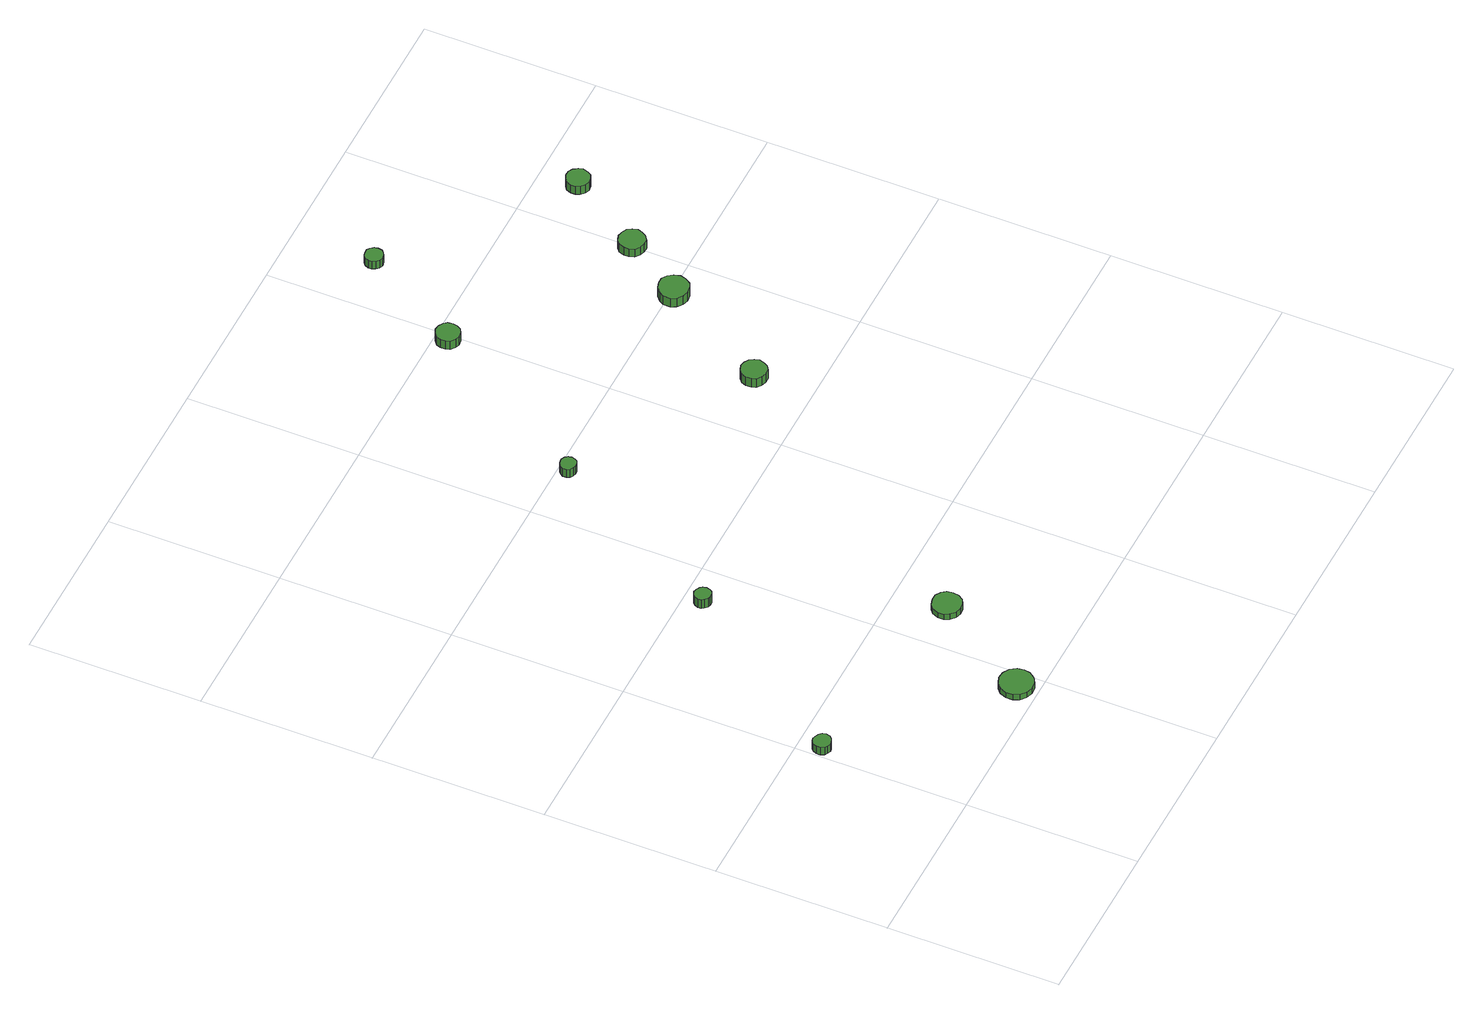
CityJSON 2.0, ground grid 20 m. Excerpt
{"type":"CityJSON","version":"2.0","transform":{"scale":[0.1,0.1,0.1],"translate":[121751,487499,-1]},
"CityObjects":{
"tree1":{"type":"SolitaryVegetationObject","attributes":{"function":"something"},"geometry":[{"type":"MultiSurface","lod":"1","boundaries":[[[0,1,2,3,4,5,6,7,8,9,10,11,12,13,14]],[[15,16,17,18,19,20,21,22,23,24,25,26,27,28,29]],[[0,29,28,1]],[[1,28,27,2]],[[2,27,26,3]],[[3,26,25,4]],[[4,25,24,5]],[[5,24,23,6]],[[6,23,22,7]],[[7,22,21,8]],[[8,21,20,9]],[[9,20,19,10]],[[10,19,18,11]],[[11,18,17,12]],[[12,17,16,13]],[[13,16,15,14]],[[14,15,29,0]]]}]},
"tree2":{"type":"SolitaryVegetationObject","attributes":{"function":"something"},"geometry":[{"type":"MultiSurface","lod":"1","boundaries":[[[30,31,32,33,34,35,36,37,38,39,40,41,42,43,44]],[[45,46,47,48,49,50,51,52,53,54,55,56,57,58,59]],[[30,59,58,31]],[[31,58,57,32]],[[32,57,56,33]],[[33,56,55,34]],[[34,55,54,35]],[[35,54,53,36]],[[36,53,52,37]],[[37,52,51,38]],[[38,51,50,39]],[[39,50,49,40]],[[40,49,48,41]],[[41,48,47,42]],[[42,47,46,43]],[[43,46,45,44]],[[44,45,59,30]]]}]},
"tree3":{"type":"SolitaryVegetationObject","attributes":{"function":"something"},"geometry":[{"type":"MultiSurface","lod":"1","boundaries":[[[60,61,62,63,64,65,66,67,68,69,70,71,72,73,74]],[[75,76,77,78,79,80,81,82,83,84,85,86,87,88,89]],[[60,89,88,61]],[[61,88,87,62]],[[62,87,86,63]],[[63,86,85,64]],[[64,85,84,65]],[[65,84,83,66]],[[66,83,82,67]],[[67,82,81,68]],[[68,81,80,69]],[[69,80,79,70]],[[70,79,78,71]],[[71,78,77,72]],[[72,77,76,73]],[[73,76,75,74]],[[74,75,89,60]]]}]},
"tree4":{"type":"SolitaryVegetationObject","attributes":{"function":"something"},"geometry":[{"type":"MultiSurface","lod":"1","boundaries":[[[90,91,92,93,94,95,96,97,98,99,100,101,102,103,104]],[[105,106,107,108,109,110,111,112,113,114,115,116,117,118,119]],[[90,119,118,91]],[[91,118,117,92]],[[92,117,116,93]],[[93,116,115,94]],[[94,115,114,95]],[[95,114,113,96]],[[96,113,112,97]],[[97,112,111,98]],[[98,111,110,99]],[[99,110,109,100]],[[100,109,108,101]],[[101,108,107,102]],[[102,107,106,103]],[[103,106,105,104]],[[104,105,119,90]]]}]},
"tree5":{"type":"SolitaryVegetationObject","attributes":{"function":"something"},"geometry":[{"type":"MultiSurface","lod":"1","boundaries":[[[120,121,122,123,124,125,126,127,128,129,130,131,132,133,134]],[[135,136,137,138,139,140,141,142,143,144,145,146,147,148,149]],[[120,149,148,121]],[[121,148,147,122]],[[122,147,146,123]],[[123,146,145,124]],[[124,145,144,125]],[[125,144,143,126]],[[126,143,142,127]],[[127,142,141,128]],[[128,141,140,129]],[[129,140,139,130]],[[130,139,138,131]],[[131,138,137,132]],[[132,137,136,133]],[[133,136,135,134]],[[134,135,149,120]]]}]},
"tree6":{"type":"SolitaryVegetationObject","attributes":{"function":"something"},"geometry":[{"type":"MultiSurface","lod":"1","boundaries":[[[150,151,152,153,154,155,156,157,158,159,160,161,162,163,164]],[[165,166,167,168,169,170,171,172,173,174,175,176,177,178,179]],[[150,179,178,151]],[[151,178,177,152]],[[152,177,176,153]],[[153,176,175,154]],[[154,175,174,155]],[[155,174,173,156]],[[156,173,172,157]],[[157,172,171,158]],[[158,171,170,159]],[[159,170,169,160]],[[160,169,168,161]],[[161,168,167,162]],[[162,167,166,163]],[[163,166,165,164]],[[164,165,179,150]]]}]},
"tree7":{"type":"SolitaryVegetationObject","attributes":{"function":"something"},"geometry":[{"type":"MultiSurface","lod":"1","boundaries":[[[180,181,182,183,184,185,186,187,188,189,190,191,192,193,194]],[[195,196,197,198,199,200,201,202,203,204,205,206,207,208,209]],[[180,209,208,181]],[[181,208,207,182]],[[182,207,206,183]],[[183,206,205,184]],[[184,205,204,185]],[[185,204,203,186]],[[186,203,202,187]],[[187,202,201,188]],[[188,201,200,189]],[[189,200,199,190]],[[190,199,198,191]],[[191,198,197,192]],[[192,197,196,193]],[[193,196,195,194]],[[194,195,209,180]]]}]},
"tree8":{"type":"SolitaryVegetationObject","attributes":{"function":"something"},"geometry":[{"type":"MultiSurface","lod":"1","boundaries":[[[210,211,212,213,214,215,216,217,218,219,220,221,222,223,224]],[[225,226,227,228,229,230,231,232,233,234,235,236,237,238,239]],[[210,239,238,211]],[[211,238,237,212]],[[212,237,236,213]],[[213,236,235,214]],[[214,235,234,215]],[[215,234,233,216]],[[216,233,232,217]],[[217,232,231,218]],[[218,231,230,219]],[[219,230,229,220]],[[220,229,228,221]],[[221,228,227,222]],[[222,227,226,223]],[[223,226,225,224]],[[224,225,239,210]]]}]},
"tree9":{"type":"SolitaryVegetationObject","attributes":{"function":"something"},"geometry":[{"type":"MultiSurface","lod":"1","boundaries":[[[240,241,242,243,244,245,246,247,248,249,250,251,252,253,254]],[[255,256,257,258,259,260,261,262,263,264,265,266,267,268,269]],[[240,269,268,241]],[[241,268,267,242]],[[242,267,266,243]],[[243,266,265,244]],[[244,265,264,245]],[[245,264,263,246]],[[246,263,262,247]],[[247,262,261,248]],[[248,261,260,249]],[[249,260,259,250]],[[250,259,258,251]],[[251,258,257,252]],[[252,257,256,253]],[[253,256,255,254]],[[254,255,269,240]]]}]},
"tree10":{"type":"SolitaryVegetationObject","attributes":{"function":"something"},"geometry":[{"type":"MultiSurface","lod":"1","boundaries":[[[270,271,272,273,274,275,276,277,278,279,280,281,282,283,284]],[[285,286,287,288,289,290,291,292,293,294,295,296,297,298,299]],[[270,299,298,271]],[[271,298,297,272]],[[272,297,296,273]],[[273,296,295,274]],[[274,295,294,275]],[[275,294,293,276]],[[276,293,292,277]],[[277,292,291,278]],[[278,291,290,279]],[[279,290,289,280]],[[280,289,288,281]],[[281,288,287,282]],[[282,287,286,283]],[[283,286,285,284]],[[284,285,299,270]]]}]},
"tree11":{"type":"SolitaryVegetationObject","attributes":{"function":"something"},"geometry":[{"type":"MultiSurface","lod":"1","boundaries":[[[300,301,302,303,304,305,306,307,308,309,310,311,312,313,314]],[[315,316,317,318,319,320,321,322,323,324,325,326,327,328,329]],[[300,329,328,301]],[[301,328,327,302]],[[302,327,326,303]],[[303,326,325,304]],[[304,325,324,305]],[[305,324,323,306]],[[306,323,322,307]],[[307,322,321,308]],[[308,321,320,309]],[[309,320,319,310]],[[310,319,318,311]],[[311,318,317,312]],[[312,317,316,313]],[[313,316,315,314]],[[314,315,329,300]]]}]}
},
"vertices":[
[23,174,18],[22,178,18],[19,181,18],[15,183,18],[11,184,18],[7,183,18],[4,180,18],[2,176,18],[2,171,18],[4,167,18],[7,165,18],[11,163,18],[15,164,18],[19,166,18],[22,169,18],[22,169,7],[19,166,7],[15,164,7],[11,163,7],[7,165,7],[4,167,7],[2,171,7],[2,176,7],[4,180,7],[7,183,7],[11,184,7],[15,183,7],[19,181,7],[22,178,7],[23,174,7],
[199,24,15],[198,32,15],[193,39,15],[186,43,15],[178,44,15],[170,41,15],[164,36,15],[161,28,15],[161,20,15],[164,13,15],[170,8,15],[178,5,15],[186,6,15],[193,10,15],[198,17,15],[198,17,7],[193,10,7],[186,6,7],[178,5,7],[170,8,7],[164,13,7],[161,20,7],[161,28,7],[164,36,7],[170,41,7],[178,44,7],[186,43,7],[193,39,7],[198,32,7],[199,24,7],
[160,376,25],[159,380,25],[157,383,25],[153,385,25],[149,386,25],[146,385,25],[143,382,25],[141,378,25],[141,374,25],[143,371,25],[146,368,25],[149,367,25],[153,367,25],[157,369,25],[159,372,25],[159,372,12],[157,369,12],[153,367,12],[149,367,12],[146,368,12],[143,371,12],[141,374,12],[141,378,12],[143,382,12],[146,385,12],[149,386,12],[153,385,12],[157,383,12],[159,380,12],[160,376,12],
[271,140,15],[270,147,15],[266,152,15],[260,156,15],[253,156,15],[246,154,15],[241,150,15],[238,143,15],[238,136,15],[241,130,15],[246,125,15],[253,123,15],[260,124,15],[266,127,15],[270,133,15],[270,133,7],[266,127,7],[260,124,7],[253,123,7],[246,125,7],[241,130,7],[238,136,7],[238,143,7],[241,150,7],[246,154,7],[253,156,7],[260,156,7],[266,152,7],[270,147,7],[271,140,7],
[277,587,23],[276,591,23],[274,594,23],[270,596,23],[267,596,23],[263,595,23],[260,592,23],[258,589,23],[258,585,23],[260,581,23],[263,579,23],[267,578,23],[270,578,23],[274,580,23],[276,583,23],[276,583,11],[274,580,11],[270,578,11],[267,578,11],[263,579,11],[260,581,11],[258,585,11],[258,589,11],[260,592,11],[263,595,11],[267,596,11],[270,596,11],[274,594,11],[276,591,11],[277,587,11],
[488,465,26],[486,471,26],[483,476,26],[478,479,26],[472,480,26],[466,478,26],[461,474,26],[459,468,26],[459,462,26],[461,457,26],[466,453,26],[472,451,26],[478,451,26],[483,454,26],[486,459,26],[486,459,13],[483,454,13],[478,451,13],[472,451,13],[466,453,13],[461,457,13],[459,462,13],[459,468,13],[461,474,13],[466,478,13],[472,480,13],[478,479,13],[483,476,13],[486,471,13],[488,465,13],
[407,785,19],[406,791,19],[403,795,19],[398,798,19],[392,799,19],[387,797,19],[382,793,19],[380,788,19],[380,782,19],[382,777,19],[387,773,19],[392,771,19],[398,772,19],[403,775,19],[406,780,19],[406,780,7],[403,775,7],[398,772,7],[392,771,7],[387,773,7],[382,777,7],[380,782,7],[380,788,7],[382,793,7],[387,797,7],[392,799,7],[398,798,7],[403,795,7],[406,791,7],[407,785,7],
[572,596,19],[570,603,19],[566,609,19],[560,613,19],[553,613,19],[546,611,19],[540,606,19],[537,600,19],[537,592,19],[540,586,19],[546,581,19],[553,579,19],[560,580,19],[566,583,19],[570,589,19],[570,589,6],[566,583,6],[560,580,6],[553,579,6],[546,581,6],[540,586,6],[537,592,6],[537,600,6],[540,606,6],[546,611,6],[553,613,6],[560,613,6],[566,609,6],[570,603,6],[572,596,6],
[475,904,19],[474,908,19],[471,912,19],[468,914,19],[463,914,19],[459,913,19],[456,910,19],[454,906,19],[454,902,19],[456,898,19],[459,895,19],[463,893,19],[468,894,19],[471,896,19],[474,899,19],[474,899,8],[471,896,8],[468,894,8],[463,893,8],[459,895,8],[456,898,8],[454,902,8],[454,906,8],[456,910,8],[459,913,8],[463,914,8],[468,914,8],[471,912,8],[474,908,8],[475,904,8],
[616,666,18],[614,672,18],[611,677,18],[605,680,18],[599,681,18],[593,679,18],[588,675,18],[586,669,18],[586,663,18],[588,657,18],[593,653,18],[599,651,18],[605,651,18],[611,655,18],[614,660,18],[614,660,6],[611,655,6],[605,651,6],[599,651,6],[593,653,6],[588,657,6],[586,663,6],[586,669,6],[588,675,6],[593,679,6],[599,681,6],[605,680,6],[611,677,6],[614,672,6],[616,666,6],
[673,756,18],[671,761,18],[668,766,18],[663,769,18],[657,769,18],[652,767,18],[648,764,18],[646,758,18],[646,753,18],[648,748,18],[652,744,18],[657,742,18],[663,743,18],[668,745,18],[671,750,18],[671,750,6],[668,745,6],[663,743,6],[657,742,6],[652,744,6],[648,748,6],[646,753,6],[646,758,6],[648,764,6],[652,767,6],[657,769,6],[663,769,6],[668,766,6],[671,761,6],[673,756,6]
]}
